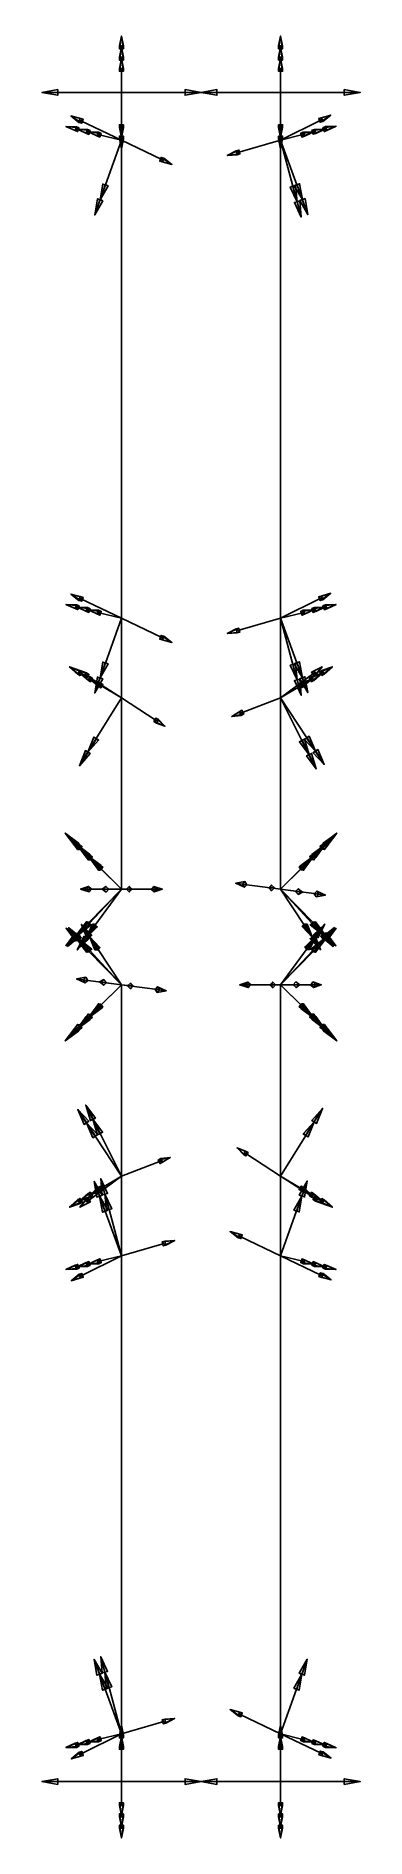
# Model space of a CAD drawing. Header units: millimetres. Extents: x -10232 to 13, y -117 to 117.
# Drawn here: x -9772.4 to -9730.9, y -113.1 to 113.1 of the extents above.
import ezdxf

# ---------------------------------------------------------------- set-up
doc = ezdxf.new("R2010")
doc.units = ezdxf.units.MM
for name, color, linetype in [('AutoDetect_13_17', 1, 'Continuous'), ('AutoDetect_13_27', 1, 'Continuous'), ('AutoDetect_13_34', 1, 'Continuous'), ('AutoDetect_14_16', 1, 'Continuous'), ('AutoDetect_14_26', 1, 'Continuous'), ('AutoDetect_14_33', 1, 'Continuous'), ('AutoDetect_17_20', 1, 'Continuous'), ('AutoDetect_17_23', 1, 'Continuous'), ('AutoDetect_17_30', 1, 'Continuous'), ('AutoDetect_18_19', 1, 'Continuous'), ('AutoDetect_18_22', 1, 'Continuous'), ('AutoDetect_18_29', 1, 'Continuous'), ('Rippe_ID_GUID_73722D87_6C7C_4f0a_A5F5_D702DC570A11', 1, 'Continuous')]:
    doc.layers.add(name, color=color, linetype=linetype)

# ---------------------------------------------------------------- blocks, each defined once
blk = doc.blocks.new('Kontrollpunkt')
at = {"color": 0}
for q in [(0, 6), (8, 0), (0, 0, 4)]:
    blk.add_line((0, 0), q, dxfattribs=at)
for points in [[(0.25, 8, -0.25), (-0.25, 8, -0.25), (-0.25, 8, 0.25), (0, 10, 0), (-0.25, 8, -0.25), (0.25, 8, 0.25), (0, 10, 0), (0.25, 8, -0.25), (0.25, 8, 0.25), (-0.25, 8, 0.25)], [(0.25, 6, -0.25), (-0.25, 6, -0.25), (-0.25, 6, 0.25), (0, 8, 0), (-0.25, 6, -0.25), (0.25, 6, 0.25), (0, 8, 0), (0.25, 6, -0.25), (0.25, 6, 0.25), (-0.25, 6, 0.25)], [(0.25, 0.25, 4), (-0.25, 0.25, 4), (-0.25, -0.25, 4), (0, 0, 6), (-0.25, 0.25, 4), (0.25, -0.25, 4), (0, 0, 6), (0.25, 0.25, 4), (0.25, -0.25, 4), (-0.25, -0.25, 4)], [(0.25, 0.25, 6), (-0.25, 0.25, 6), (-0.25, -0.25, 6), (0, 0, 8), (-0.25, 0.25, 6), (0.25, -0.25, 6), (0, 0, 8), (0.25, 0.25, 6), (0.25, -0.25, 6), (-0.25, -0.25, 6)], [(0.25, 0.25, 8), (-0.25, 0.25, 8), (-0.25, -0.25, 8), (0, 0, 10), (-0.25, 0.25, 8), (0.25, -0.25, 8), (0, 0, 10), (0.25, 0.25, 8), (0.25, -0.25, 8), (-0.25, -0.25, 8)], [(8, 0.25, -0.25), (8, 0.25, 0.25), (8, -0.25, 0.25), (10, 0, 0), (8, 0.25, 0.25), (8, -0.25, -0.25), (10, 0, 0), (8, 0.25, -0.25), (8, -0.25, -0.25), (8, -0.25, 0.25)]]:
    blk.add_polyline3d(points, dxfattribs=at)

msp = doc.modelspace()

# ---------------------------------------------------------------- linework, layer by layer
at = {"layer": 'AutoDetect_13_17', "color": 1}
msp.add_line((-9761.68, 6, 106.5), (-9761.68, 6, -406.5), dxfattribs=at)
at = {"layer": 'AutoDetect_13_17', "color": 1, "extrusion": (1, 0, 0)}
for centre, start, end in [((30, 106.5, -9761.68), 134.4033, 178.8065), ((30, -406.5, -9761.68), 181.1935, 225.5967), ((30, 106.5, -9761.68), 178.8065, 180), ((30, -406.5, -9761.68), 180, 181.1935)]:
    msp.add_arc(centre, 24, start, end, dxfattribs=at)
at = {"layer": 'AutoDetect_13_27', "color": 1}
msp.add_line((-9761.68, 106, 130.5), (-9761.68, 30, 130.5), dxfattribs=at)
at = {"layer": 'AutoDetect_13_27', "color": 1, "extrusion": (1, 0, 0)}
msp.add_arc((30, 106.5, -9761.68), 24, 90, 134.4033, dxfattribs=at)
at = {"layer": 'AutoDetect_13_34', "color": 1}
msp.add_line((-9761.68, 106, -430.5), (-9761.68, 30, -430.5), dxfattribs=at)
at = {"layer": 'AutoDetect_13_34', "color": 1, "extrusion": (-1, 0, 0)}
msp.add_arc((-30, -406.5, 9761.68), 24, 270, 314.4033, dxfattribs=at)
at = {"layer": 'AutoDetect_14_16', "color": 1}
msp.add_line((-9741.68, 6, -406.5), (-9741.68, 6, 106.5), dxfattribs=at)
at = {"layer": 'AutoDetect_14_16', "color": 1, "extrusion": (-1, 0, 0)}
for centre, start, end in [((-30, -406.5, 9741.68), 314.4033, 358.8065), ((-30, 106.5, 9741.68), 1.1935, 45.5967), ((-30, -406.5, 9741.68), 358.8065, 0), ((-30, 106.5, 9741.68), 0, 1.1935)]:
    msp.add_arc(centre, 24, start, end, dxfattribs=at)
at = {"layer": 'AutoDetect_14_26', "color": 1}
msp.add_line((-9741.68, 106, 130.5), (-9741.68, 30, 130.5), dxfattribs=at)
at = {"layer": 'AutoDetect_14_26', "color": 1, "extrusion": (1, 0, 0)}
msp.add_arc((30, 106.5, -9741.68), 24, 90, 134.4033, dxfattribs=at)
at = {"layer": 'AutoDetect_14_33', "color": 1}
msp.add_line((-9741.68, 106, -430.5), (-9741.68, 30, -430.5), dxfattribs=at)
at = {"layer": 'AutoDetect_14_33', "color": 1, "extrusion": (-1, 0, 0)}
msp.add_arc((-30, -406.5, 9741.68), 24, 270, 314.4033, dxfattribs=at)
at = {"layer": 'AutoDetect_17_20', "color": 1}
msp.add_line((-9761.68, -6, -406.5), (-9761.68, -6, 106.5), dxfattribs=at)
at = {"layer": 'AutoDetect_17_20', "color": 1, "extrusion": (1, 0, 0)}
for centre, start, end in [((-30, -406.5, -9761.68), 358.8065, 0), ((-30, 106.5, -9761.68), 0, 1.1935), ((-30, -406.5, -9761.68), 314.4033, 358.8065), ((-30, 106.5, -9761.68), 1.1935, 45.5967)]:
    msp.add_arc(centre, 24, start, end, dxfattribs=at)
at = {"layer": 'AutoDetect_17_23', "color": 1}
msp.add_line((-9761.68, -106, 130.5), (-9761.68, -30, 130.5), dxfattribs=at)
at = {"layer": 'AutoDetect_17_23', "color": 1, "extrusion": (-1, 0, 0)}
msp.add_arc((30, 106.5, 9761.68), 24, 90, 134.4033, dxfattribs=at)
at = {"layer": 'AutoDetect_17_30', "color": 1}
msp.add_line((-9761.68, -106, -430.5), (-9761.68, -30, -430.5), dxfattribs=at)
at = {"layer": 'AutoDetect_17_30', "color": 1, "extrusion": (1, 0, 0)}
msp.add_arc((-30, -406.5, -9761.68), 24, 270, 314.4033, dxfattribs=at)
at = {"layer": 'AutoDetect_18_19', "color": 1}
msp.add_line((-9741.68, -6, 106.5), (-9741.68, -6, -406.5), dxfattribs=at)
at = {"layer": 'AutoDetect_18_19', "color": 1, "extrusion": (-1, 0, 0)}
for centre, start, end in [((30, 106.5, 9741.68), 178.8065, 180), ((30, -406.5, 9741.68), 180, 181.1935), ((30, 106.5, 9741.68), 134.4033, 178.8065), ((30, -406.5, 9741.68), 181.1935, 225.5967)]:
    msp.add_arc(centre, 24, start, end, dxfattribs=at)
at = {"layer": 'AutoDetect_18_22', "color": 1}
msp.add_line((-9741.68, -106, 130.5), (-9741.68, -30, 130.5), dxfattribs=at)
at = {"layer": 'AutoDetect_18_22', "color": 1, "extrusion": (-1, 0, 0)}
msp.add_arc((30, 106.5, 9741.68), 24, 90, 134.4033, dxfattribs=at)
at = {"layer": 'AutoDetect_18_29', "color": 1}
msp.add_line((-9741.68, -106, -430.5), (-9741.68, -30, -430.5), dxfattribs=at)
at = {"layer": 'AutoDetect_18_29', "color": 1, "extrusion": (1, 0, 0)}
msp.add_arc((-30, -406.5, -9741.68), 24, 270, 314.4033, dxfattribs=at)

# ---------------------------------------------------------------- block references
at = {"layer": 'AutoDetect_13_17', "color": 1, "extrusion": (-0.654965, 0.646826, 0.390689), "rotation": 291.0982895717643}
msp.add_blockref('Kontrollpunkt', (6854.99, -3089.86, 6238.43), dxfattribs=at)
at = {"layer": 'AutoDetect_13_17', "color": 1, "extrusion": (-0.696364, 0.696364, 0.173648), "rotation": 279.8510761165839}
for p in [(6898.31, -1133.37, 6813.5), (6898.31, -1590.32, 6732.93)]:
    msp.add_blockref('Kontrollpunkt', p, dxfattribs=at)
at = {"layer": 'AutoDetect_13_17', "color": 1, "extrusion": (-0.705324, 0.703508, -0.087146), "rotation": 265.0322242416921}
msp.add_blockref('Kontrollpunkt', (6889.4, 709.27, 6880.05), dxfattribs=at)
at = {"layer": 'AutoDetect_13_17', "color": 1, "extrusion": (-0.654965, 0.646826, -0.390689), "rotation": 248.9017103303349}
msp.add_blockref('Kontrollpunkt', (6854.99, 2813.7, 6355.64), dxfattribs=at)
at = {"layer": 'AutoDetect_13_27', "color": 1, "extrusion": (-0.696364, 0.173648, -0.696364), "rotation": 278.1385729810916}
for p in [(2264.86, 6706.22, 6724.18), (2323.07, 6696.11, 6713.76)]:
    msp.add_blockref('Kontrollpunkt', p, dxfattribs=at)
at = {"layer": 'AutoDetect_13_27', "color": 1, "extrusion": (-0.650895, 0.390731, -0.650895), "rotation": 271.2695327411889}
msp.add_blockref('Kontrollpunkt', (4998.46, 5556.77, 6280.61), dxfattribs=at)
at = {"layer": 'AutoDetect_13_34', "color": 1, "extrusion": (-0.696364, 0.173648, 0.696364), "rotation": 261.8614270189084}
for p in [(2264.86, -6921.53, 6515.27), (2323.07, -6911.42, 6504.85)]:
    msp.add_blockref('Kontrollpunkt', p, dxfattribs=at)
at = {"layer": 'AutoDetect_13_34', "color": 1, "extrusion": (-0.650895, 0.390731, 0.650895), "rotation": 268.7304672588111}
msp.add_blockref('Kontrollpunkt', (4998.46, -5784.52, 6085.35), dxfattribs=at)
at = {"layer": 'AutoDetect_14_16', "color": 1, "extrusion": (0.654965, 0.646826, 0.390689), "rotation": 63.315109171131}
msp.add_blockref('Kontrollpunkt', (6849.48, 2331.7, -6535.59), dxfattribs=at)
at = {"layer": 'AutoDetect_14_16', "color": 1, "extrusion": (0.705324, 0.703508, 0.087146), "rotation": 83.53772313014413}
msp.add_blockref('Kontrollpunkt', (6883.78, 195.25, -6902.29), dxfattribs=at)
at = {"layer": 'AutoDetect_14_16', "color": 1, "extrusion": (0.654965, 0.646826, -0.390689), "rotation": 116.6848909494969}
msp.add_blockref('Kontrollpunkt', (6849.48, -2607.85, -6418.38), dxfattribs=at)
at = {"layer": 'AutoDetect_14_16', "color": 1, "extrusion": (0.696364, 0.696364, -0.173648), "rotation": 102.7514069217628}
for p in [(6892.65, -1556.85, -6715.85), (6892.65, -1099.9, -6796.43)]:
    msp.add_blockref('Kontrollpunkt', p, dxfattribs=at)
at = {"layer": 'AutoDetect_14_26', "color": 1, "extrusion": (0.696364, 0.173648, -0.696364), "rotation": 81.23480636810187}
for p in [(2454.08, -6471.69, -6857.27), (2395.86, -6481.8, -6867.69)]:
    msp.add_blockref('Kontrollpunkt', p, dxfattribs=at)
at = {"layer": 'AutoDetect_14_26', "color": 1, "extrusion": (0.650895, 0.390731, -0.650895), "rotation": 86.34572295680395}
msp.add_blockref('Kontrollpunkt', (5039.61, -5327.37, -6414.04), dxfattribs=at)
at = {"layer": 'AutoDetect_14_33', "color": 1, "extrusion": (0.696364, 0.173648, 0.696364), "rotation": 91.41777319695939}
for p in [(2454.08, 6256.38, -7066.18), (2395.86, 6266.49, -7076.6)]:
    msp.add_blockref('Kontrollpunkt', p, dxfattribs=at)
at = {"layer": 'AutoDetect_14_33', "color": 1, "extrusion": (0.650895, 0.390731, 0.650895), "rotation": 83.40411446479465}
msp.add_blockref('Kontrollpunkt', (5039.61, 5099.62, -6609.3), dxfattribs=at)
at = {"layer": 'AutoDetect_17_20', "color": 1, "extrusion": (-0.654965, -0.646826, -0.390689), "rotation": 116.6848909494968}
msp.add_blockref('Kontrollpunkt', (-6854.99, 2813.7, 6355.64), dxfattribs=at)
at = {"layer": 'AutoDetect_17_20', "color": 1, "extrusion": (-0.696364, -0.696364, -0.173648), "rotation": 102.7514069217628}
for p in [(-6898.31, 837.93, 6865.59), (-6898.31, 1294.88, 6785.02)]:
    msp.add_blockref('Kontrollpunkt', p, dxfattribs=at)
at = {"layer": 'AutoDetect_17_20', "color": 1, "extrusion": (-0.705324, -0.703508, 0.087146), "rotation": 83.53772313014413}
msp.add_blockref('Kontrollpunkt', (-6889.4, -1008.13, 6853.9), dxfattribs=at)
at = {"layer": 'AutoDetect_17_20', "color": 1, "extrusion": (-0.654965, -0.646826, 0.390689), "rotation": 63.31510917113096}
msp.add_blockref('Kontrollpunkt', (-6854.99, -3089.86, 6238.43), dxfattribs=at)
at = {"layer": 'AutoDetect_17_23', "color": 1, "extrusion": (-0.650895, -0.390731, -0.650895), "rotation": 86.34572295680395}
msp.add_blockref('Kontrollpunkt', (-4998.46, 5556.77, 6280.61), dxfattribs=at)
at = {"layer": 'AutoDetect_17_23', "color": 1, "extrusion": (-0.696364, -0.173648, -0.696364), "rotation": 81.23480636810187}
for p in [(-2323.07, 6696.11, 6713.76), (-2264.86, 6706.22, 6724.18)]:
    msp.add_blockref('Kontrollpunkt', p, dxfattribs=at)
at = {"layer": 'AutoDetect_17_30', "color": 1, "extrusion": (-0.650895, -0.390731, 0.650895), "rotation": 83.40411446479465}
msp.add_blockref('Kontrollpunkt', (-4998.46, -5784.52, 6085.35), dxfattribs=at)
at = {"layer": 'AutoDetect_17_30', "color": 1, "extrusion": (-0.696364, -0.173648, 0.696364), "rotation": 91.41777319695939}
for p in [(-2323.07, -6911.42, 6504.85), (-2264.86, -6921.53, 6515.27)]:
    msp.add_blockref('Kontrollpunkt', p, dxfattribs=at)
at = {"layer": 'AutoDetect_18_19', "color": 1, "extrusion": (0.654965, -0.646826, -0.390689), "rotation": 248.9017103303349}
msp.add_blockref('Kontrollpunkt', (-6849.48, -2607.85, -6418.38), dxfattribs=at)
at = {"layer": 'AutoDetect_18_19', "color": 1, "extrusion": (0.705324, -0.703508, -0.087146), "rotation": 265.0322242416921}
msp.add_blockref('Kontrollpunkt', (-6883.78, -494.11, -6876.14), dxfattribs=at)
at = {"layer": 'AutoDetect_18_19', "color": 1, "extrusion": (0.654965, -0.646826, 0.390689), "rotation": 291.0982895717643}
msp.add_blockref('Kontrollpunkt', (-6849.48, 2331.7, -6535.59), dxfattribs=at)
at = {"layer": 'AutoDetect_18_19', "color": 1, "extrusion": (0.696364, -0.696364, 0.173648), "rotation": 279.8510761165839}
for p in [(-6892.65, 1261.41, -6767.95), (-6892.65, 804.45, -6848.52)]:
    msp.add_blockref('Kontrollpunkt', p, dxfattribs=at)
at = {"layer": 'AutoDetect_18_22', "color": 1, "extrusion": (0.650895, -0.390731, -0.650895), "rotation": 271.2695327411889}
msp.add_blockref('Kontrollpunkt', (-5039.61, -5327.37, -6414.04), dxfattribs=at)
at = {"layer": 'AutoDetect_18_22', "color": 1, "extrusion": (0.696364, -0.173648, -0.696364), "rotation": 278.1385729810916}
for p in [(-2395.86, -6481.8, -6867.69), (-2454.08, -6471.69, -6857.27)]:
    msp.add_blockref('Kontrollpunkt', p, dxfattribs=at)
at = {"layer": 'AutoDetect_18_29', "color": 1, "extrusion": (0.650895, -0.390731, 0.650895), "rotation": 268.7304672588111}
msp.add_blockref('Kontrollpunkt', (-5039.61, 5099.62, -6609.3), dxfattribs=at)
at = {"layer": 'AutoDetect_18_29', "color": 1, "extrusion": (0.696364, -0.173648, 0.696364), "rotation": 261.8614270189084}
for p in [(-2395.86, 6266.49, -7076.6), (-2454.08, 6256.38, -7066.18)]:
    msp.add_blockref('Kontrollpunkt', p, dxfattribs=at)
at = {"layer": 'Rippe_ID_GUID_73722D87_6C7C_4f0a_A5F5_D702DC570A11', "color": 2, "extrusion": (0, 0.707107, -0.707107), "rotation": 180}
for p in [(9761.68, 167.23, -17.32), (9741.68, 167.23, -17.32)]:
    msp.add_blockref('Kontrollpunkt', p, dxfattribs=at)
at = {"layer": 'Rippe_ID_GUID_73722D87_6C7C_4f0a_A5F5_D702DC570A11', "color": 2, "extrusion": (0, 0.707107, 0.707107)}
for p in [(9761.68, -379.36, -229.46), (9741.68, -379.36, -229.46)]:
    msp.add_blockref('Kontrollpunkt', p, dxfattribs=at)
at = {"layer": 'Rippe_ID_GUID_73722D87_6C7C_4f0a_A5F5_D702DC570A11', "color": 2, "extrusion": (0, -0.707107, -0.707107), "rotation": 180}
for p in [(-9761.68, 167.23, -17.32), (-9741.68, 167.23, -17.32)]:
    msp.add_blockref('Kontrollpunkt', p, dxfattribs=at)
at = {"layer": 'Rippe_ID_GUID_73722D87_6C7C_4f0a_A5F5_D702DC570A11', "color": 2, "extrusion": (0, -0.707107, 0.707107)}
for p in [(-9761.68, -379.36, -229.46), (-9741.68, -379.36, -229.46)]:
    msp.add_blockref('Kontrollpunkt', p, dxfattribs=at)

doc.saveas('drawing.dxf')
